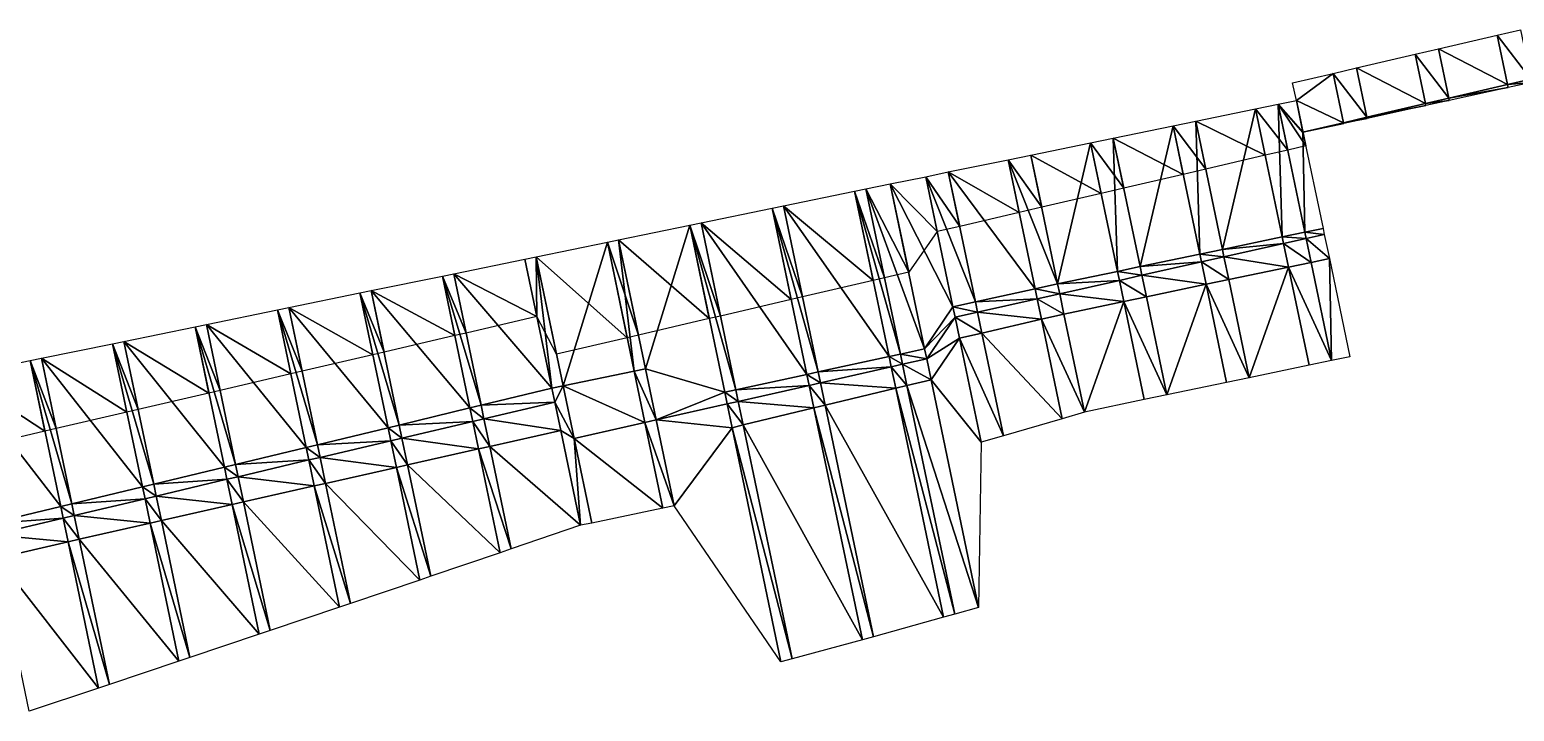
# Model space of a CAD drawing. Header units: metres. Extents: x 1882598 to 1885460, y 3171405 to 3171756.
# Drawn here: x 1883403.52 to 1883421.16, y 3171650.06 to 3171658.16 of the extents above; entities that cross this region are included whole.
import ezdxf

# ---------------------------------------------------------------- set-up
doc = ezdxf.new("R2010")
doc.units = ezdxf.units.M
doc.header["$MEASUREMENT"] = 0
doc.layers.add('Triangles surfaces projet', color=7, linetype='Continuous', true_color=0x848484)

msp = doc.modelspace()

# ---------------------------------------------------------------- linework, layer by layer
at = {"layer": 'Triangles surfaces projet'}
for points in [[(1883420.96, 3171658.097, 150.992), (1883421.083, 3171657.509, 150.968), (1883420.263, 3171657.934, 150.988), (1883420.96, 3171658.097, 150.992)], [(1883421.36, 3171657.574, 150.969), (1883420.96, 3171658.097, 150.992), (1883421.237, 3171658.161, 150.993), (1883421.36, 3171657.574, 150.969)], [(1883421.083, 3171657.509, 150.968), (1883420.96, 3171658.097, 150.992), (1883421.36, 3171657.574, 150.969), (1883421.083, 3171657.509, 150.968)], [(1883420.109, 3171657.282, 150.963), (1883419.289, 3171657.707, 150.983), (1883419.986, 3171657.87, 150.987), (1883420.109, 3171657.282, 150.963)], [(1883420.263, 3171657.934, 150.988), (1883420.386, 3171657.347, 150.964), (1883419.986, 3171657.87, 150.987), (1883420.263, 3171657.934, 150.988)], [(1883420.109, 3171657.282, 150.963), (1883419.986, 3171657.87, 150.987), (1883420.386, 3171657.347, 150.964), (1883420.109, 3171657.282, 150.963)], [(1883421.083, 3171657.509, 150.968), (1883420.386, 3171657.347, 150.964), (1883420.263, 3171657.934, 150.988), (1883421.083, 3171657.509, 150.968)], [(1883419.289, 3171657.707, 150.983), (1883419.411, 3171657.12, 150.959), (1883419.012, 3171657.642, 150.982), (1883419.289, 3171657.707, 150.983)], [(1883420.109, 3171657.282, 150.963), (1883419.411, 3171657.12, 150.959), (1883419.289, 3171657.707, 150.983), (1883420.109, 3171657.282, 150.963)], [(1883418.574, 3171657.32, 150.511), (1883418.53, 3171657.53, 150.98), (1883419.012, 3171657.642, 150.982), (1883418.574, 3171657.32, 150.511)], [(1883419.012, 3171657.642, 150.982), (1883419.134, 3171657.055, 150.958), (1883418.574, 3171657.32, 150.511), (1883419.012, 3171657.642, 150.982)], [(1883419.411, 3171657.12, 150.959), (1883419.134, 3171657.055, 150.958), (1883419.012, 3171657.642, 150.982), (1883419.411, 3171657.12, 150.959)], [(1883421.09, 3171657.473, 150.931), (1883420.386, 3171657.347, 150.964), (1883421.083, 3171657.509, 150.968), (1883421.09, 3171657.473, 150.931)], [(1883421.36, 3171657.574, 150.969), (1883421.368, 3171657.534, 150.928), (1883421.083, 3171657.509, 150.968), (1883421.36, 3171657.574, 150.969)], [(1883421.083, 3171657.509, 150.968), (1883421.368, 3171657.534, 150.928), (1883421.09, 3171657.473, 150.931), (1883421.083, 3171657.509, 150.968)], [(1883420.109, 3171657.282, 150.963), (1883420.386, 3171657.347, 150.964), (1883420.391, 3171657.32, 150.937), (1883420.109, 3171657.282, 150.963)], [(1883420.386, 3171657.347, 150.964), (1883421.09, 3171657.473, 150.931), (1883420.391, 3171657.32, 150.937), (1883420.386, 3171657.347, 150.964)], [(1883417.696, 3171655.549, 150.474), (1883417.378, 3171657.074, 150.506), (1883418.089, 3171657.221, 150.509), (1883417.696, 3171655.549, 150.474)], [(1883418.089, 3171657.221, 150.859), (1883418.204, 3171656.669, 150.847), (1883417.378, 3171657.074, 150.856), (1883418.089, 3171657.221, 150.859)], [(1883418.089, 3171657.221, 150.509), (1883418.407, 3171655.698, 150.477), (1883417.696, 3171655.549, 150.474), (1883418.089, 3171657.221, 150.509)], [(1883418.357, 3171657.276, 150.51), (1883418.407, 3171655.698, 150.477), (1883418.089, 3171657.221, 150.509), (1883418.357, 3171657.276, 150.51)], [(1883418.357, 3171657.276, 150.86), (1883418.471, 3171656.731, 150.848), (1883418.089, 3171657.221, 150.859), (1883418.357, 3171657.276, 150.86)], [(1883418.471, 3171656.731, 150.848), (1883418.204, 3171656.669, 150.847), (1883418.089, 3171657.221, 150.859), (1883418.471, 3171656.731, 150.848)], [(1883418.574, 3171657.32, 150.511), (1883418.653, 3171656.943, 150.956), (1883418.357, 3171657.276, 150.51), (1883418.574, 3171657.32, 150.511)], [(1883418.574, 3171657.32, 150.861), (1883418.686, 3171656.781, 150.849), (1883418.357, 3171657.276, 150.86), (1883418.574, 3171657.32, 150.861)], [(1883418.357, 3171657.276, 150.51), (1883418.653, 3171656.939, 150.952), (1883418.675, 3171655.754, 150.478), (1883418.357, 3171657.276, 150.51)], [(1883418.675, 3171655.754, 150.478), (1883418.407, 3171655.698, 150.477), (1883418.357, 3171657.276, 150.51), (1883418.675, 3171655.754, 150.478)], [(1883418.653, 3171656.943, 150.956), (1883418.653, 3171656.939, 150.952), (1883418.357, 3171657.276, 150.51), (1883418.653, 3171656.943, 150.956)], [(1883418.686, 3171656.781, 150.849), (1883418.471, 3171656.731, 150.848), (1883418.357, 3171657.276, 150.86), (1883418.686, 3171656.781, 150.849)], [(1883419.134, 3171657.055, 150.958), (1883418.653, 3171656.943, 150.956), (1883418.574, 3171657.32, 150.511), (1883419.134, 3171657.055, 150.958)], [(1883418.653, 3171656.943, 150.956), (1883418.574, 3171657.32, 150.511), (1883418.574, 3171657.32, 150.511), (1883418.653, 3171656.943, 150.956)], [(1883420.113, 3171657.259, 150.939), (1883419.411, 3171657.12, 150.959), (1883420.109, 3171657.282, 150.963), (1883420.113, 3171657.259, 150.939)], [(1883419.414, 3171657.106, 150.945), (1883419.411, 3171657.12, 150.959), (1883420.113, 3171657.259, 150.939), (1883419.414, 3171657.106, 150.945)], [(1883420.109, 3171657.282, 150.963), (1883420.391, 3171657.32, 150.937), (1883420.113, 3171657.259, 150.939), (1883420.109, 3171657.282, 150.963)], [(1883416.398, 3171656.873, 150.502), (1883417.11, 3171657.019, 150.505), (1883416.717, 3171655.345, 150.471), (1883416.398, 3171656.873, 150.502)], [(1883417.11, 3171657.019, 150.855), (1883417.23, 3171656.442, 150.843), (1883416.398, 3171656.873, 150.852), (1883417.11, 3171657.019, 150.855)], [(1883416.717, 3171655.345, 150.471), (1883417.11, 3171657.019, 150.505), (1883417.428, 3171655.493, 150.473), (1883416.717, 3171655.345, 150.471)], [(1883417.378, 3171657.074, 150.506), (1883417.428, 3171655.493, 150.473), (1883417.11, 3171657.019, 150.505), (1883417.378, 3171657.074, 150.506)], [(1883417.378, 3171657.074, 150.856), (1883417.497, 3171656.504, 150.844), (1883417.11, 3171657.019, 150.855), (1883417.378, 3171657.074, 150.856)], [(1883417.497, 3171656.504, 150.844), (1883417.23, 3171656.442, 150.843), (1883417.11, 3171657.019, 150.855), (1883417.497, 3171656.504, 150.844)], [(1883417.378, 3171657.074, 150.506), (1883417.696, 3171655.549, 150.474), (1883417.428, 3171655.493, 150.473), (1883417.378, 3171657.074, 150.506)], [(1883418.204, 3171656.669, 150.847), (1883417.497, 3171656.504, 150.844), (1883417.378, 3171657.074, 150.856), (1883418.204, 3171656.669, 150.847)], [(1883419.137, 3171657.045, 150.948), (1883418.653, 3171656.943, 150.956), (1883419.134, 3171657.055, 150.958), (1883419.137, 3171657.045, 150.948)], [(1883418.653, 3171656.943, 150.956), (1883419.137, 3171657.045, 150.948), (1883418.653, 3171656.939, 150.952), (1883418.653, 3171656.943, 150.956)], [(1883419.411, 3171657.12, 150.959), (1883419.414, 3171657.106, 150.945), (1883419.134, 3171657.055, 150.958), (1883419.411, 3171657.12, 150.959)], [(1883419.134, 3171657.055, 150.958), (1883419.414, 3171657.106, 150.945), (1883419.137, 3171657.045, 150.948), (1883419.134, 3171657.055, 150.958)], [(1883415.419, 3171656.671, 150.498), (1883416.13, 3171656.818, 150.501), (1883415.738, 3171655.141, 150.467), (1883415.419, 3171656.671, 150.498)], [(1883416.13, 3171656.818, 150.851), (1883416.256, 3171656.215, 150.838), (1883415.419, 3171656.671, 150.848), (1883416.13, 3171656.818, 150.851)], [(1883415.738, 3171655.141, 150.467), (1883416.13, 3171656.818, 150.501), (1883416.449, 3171655.289, 150.469), (1883415.738, 3171655.141, 150.467)], [(1883416.398, 3171656.873, 150.502), (1883416.449, 3171655.289, 150.469), (1883416.13, 3171656.818, 150.501), (1883416.398, 3171656.873, 150.502)], [(1883416.398, 3171656.873, 150.852), (1883416.523, 3171656.277, 150.84), (1883416.13, 3171656.818, 150.851), (1883416.398, 3171656.873, 150.852)], [(1883416.523, 3171656.277, 150.84), (1883416.256, 3171656.215, 150.838), (1883416.13, 3171656.818, 150.851), (1883416.523, 3171656.277, 150.84)], [(1883416.449, 3171655.289, 150.469), (1883416.398, 3171656.873, 150.502), (1883416.717, 3171655.345, 150.471), (1883416.449, 3171655.289, 150.469)], [(1883417.23, 3171656.442, 150.843), (1883416.523, 3171656.277, 150.84), (1883416.398, 3171656.873, 150.852), (1883417.23, 3171656.442, 150.843)], [(1883418.891, 3171655.799, 151.194), (1883418.675, 3171655.754, 150.478), (1883418.653, 3171656.939, 150.952), (1883418.891, 3171655.799, 151.194)], [(1883415.151, 3171656.616, 150.497), (1883415.419, 3171656.671, 150.498), (1883415.738, 3171655.141, 150.467), (1883415.151, 3171656.616, 150.497)], [(1883415.419, 3171656.671, 150.848), (1883415.549, 3171656.05, 150.835), (1883415.151, 3171656.616, 150.847), (1883415.419, 3171656.671, 150.848)], [(1883416.256, 3171656.215, 150.838), (1883415.549, 3171656.05, 150.835), (1883415.419, 3171656.671, 150.848), (1883416.256, 3171656.215, 150.838)], [(1883414.762, 3171654.925, 150.463), (1883414.171, 3171656.414, 150.493), (1883414.439, 3171656.47, 150.494), (1883414.762, 3171654.925, 150.463)], [(1883414.439, 3171656.47, 150.844), (1883414.574, 3171655.823, 150.831), (1883414.171, 3171656.414, 150.843), (1883414.439, 3171656.47, 150.844)], [(1883415.151, 3171656.616, 150.497), (1883415.471, 3171655.081, 150.466), (1883414.439, 3171656.47, 150.494), (1883415.151, 3171656.616, 150.497)], [(1883415.151, 3171656.616, 150.847), (1883415.282, 3171655.988, 150.834), (1883414.439, 3171656.47, 150.844), (1883415.151, 3171656.616, 150.847)], [(1883414.439, 3171656.47, 150.494), (1883415.471, 3171655.081, 150.466), (1883414.762, 3171654.925, 150.463), (1883414.439, 3171656.47, 150.494)], [(1883415.282, 3171655.988, 150.834), (1883414.574, 3171655.823, 150.831), (1883414.439, 3171656.47, 150.844), (1883415.282, 3171655.988, 150.834)], [(1883415.151, 3171656.616, 150.497), (1883415.738, 3171655.141, 150.467), (1883415.471, 3171655.081, 150.466), (1883415.151, 3171656.616, 150.497)], [(1883415.549, 3171656.05, 150.835), (1883415.282, 3171655.988, 150.834), (1883415.151, 3171656.616, 150.847), (1883415.549, 3171656.05, 150.835)], [(1883413.46, 3171656.268, 150.491), (1883413.749, 3171656.328, 150.492), (1883414.158, 3171654.369, 150.452), (1883413.46, 3171656.268, 150.491)], [(1883413.749, 3171656.328, 150.842), (1883413.968, 3171655.279, 150.82), (1883413.46, 3171656.268, 150.841), (1883413.749, 3171656.328, 150.842)], [(1883413.749, 3171656.328, 150.492), (1883414.171, 3171656.414, 150.493), (1883414.494, 3171654.866, 150.462), (1883413.749, 3171656.328, 150.492)], [(1883414.171, 3171656.414, 150.843), (1883414.308, 3171655.761, 150.83), (1883413.749, 3171656.328, 150.842), (1883414.171, 3171656.414, 150.843)], [(1883414.494, 3171654.866, 150.462), (1883414.158, 3171654.369, 150.452), (1883413.749, 3171656.328, 150.492), (1883414.494, 3171654.866, 150.462)], [(1883414.308, 3171655.761, 150.83), (1883413.968, 3171655.279, 150.82), (1883413.749, 3171656.328, 150.842), (1883414.308, 3171655.761, 150.83)], [(1883414.762, 3171654.925, 150.463), (1883414.494, 3171654.866, 150.462), (1883414.171, 3171656.414, 150.493), (1883414.762, 3171654.925, 150.463)], [(1883414.574, 3171655.823, 150.831), (1883414.308, 3171655.761, 150.83), (1883414.171, 3171656.414, 150.843), (1883414.574, 3171655.823, 150.831)], [(1883413.326, 3171656.241, 150.49), (1883413.736, 3171654.277, 150.45), (1883412.48, 3171656.067, 150.487), (1883413.326, 3171656.241, 150.49)], [(1883413.326, 3171656.241, 150.84), (1883413.547, 3171655.181, 150.819), (1883412.48, 3171656.067, 150.837), (1883413.326, 3171656.241, 150.84)], [(1883413.326, 3171656.241, 150.49), (1883413.46, 3171656.268, 150.491), (1883413.869, 3171654.306, 150.451), (1883413.326, 3171656.241, 150.49)], [(1883413.46, 3171656.268, 150.841), (1883413.68, 3171655.212, 150.819), (1883413.326, 3171656.241, 150.84), (1883413.46, 3171656.268, 150.841)], [(1883413.736, 3171654.277, 150.45), (1883413.326, 3171656.241, 150.49), (1883413.869, 3171654.306, 150.451), (1883413.736, 3171654.277, 150.45)], [(1883413.68, 3171655.212, 150.819), (1883413.547, 3171655.181, 150.819), (1883413.326, 3171656.241, 150.84), (1883413.68, 3171655.212, 150.819)], [(1883414.158, 3171654.369, 150.452), (1883413.869, 3171654.306, 150.451), (1883413.46, 3171656.268, 150.491), (1883414.158, 3171654.369, 150.452)], [(1883413.968, 3171655.279, 150.82), (1883413.68, 3171655.212, 150.819), (1883413.46, 3171656.268, 150.841), (1883413.968, 3171655.279, 150.82)], [(1883412.347, 3171656.039, 150.487), (1883412.759, 3171654.064, 150.447), (1883411.501, 3171655.865, 150.484), (1883412.347, 3171656.039, 150.487)], [(1883412.347, 3171656.039, 150.837), (1883412.573, 3171654.954, 150.815), (1883411.501, 3171655.865, 150.834), (1883412.347, 3171656.039, 150.837)], [(1883412.892, 3171654.093, 150.447), (1883412.347, 3171656.039, 150.487), (1883412.48, 3171656.067, 150.487), (1883412.892, 3171654.093, 150.447)], [(1883412.48, 3171656.067, 150.837), (1883412.706, 3171654.985, 150.815), (1883412.347, 3171656.039, 150.837), (1883412.48, 3171656.067, 150.837)], [(1883412.759, 3171654.064, 150.447), (1883412.347, 3171656.039, 150.487), (1883412.892, 3171654.093, 150.447), (1883412.759, 3171654.064, 150.447)], [(1883412.706, 3171654.985, 150.815), (1883412.573, 3171654.954, 150.815), (1883412.347, 3171656.039, 150.837), (1883412.706, 3171654.985, 150.815)], [(1883412.48, 3171656.067, 150.487), (1883413.736, 3171654.277, 150.45), (1883412.892, 3171654.093, 150.447), (1883412.48, 3171656.067, 150.487)], [(1883413.547, 3171655.181, 150.819), (1883412.706, 3171654.985, 150.815), (1883412.48, 3171656.067, 150.837), (1883413.547, 3171655.181, 150.819)], [(1883411.367, 3171655.838, 150.484), (1883410.841, 3171654.131, 150.45), (1883410.521, 3171655.664, 150.481), (1883411.367, 3171655.838, 150.484)], [(1883411.367, 3171655.838, 150.834), (1883411.599, 3171654.727, 150.811), (1883410.521, 3171655.664, 150.831), (1883411.367, 3171655.838, 150.834)], [(1883411.782, 3171653.852, 150.443), (1883410.841, 3171654.131, 150.45), (1883411.367, 3171655.838, 150.484), (1883411.782, 3171653.852, 150.443)], [(1883411.915, 3171653.881, 150.444), (1883411.367, 3171655.838, 150.484), (1883411.501, 3171655.865, 150.484), (1883411.915, 3171653.881, 150.444)], [(1883411.501, 3171655.865, 150.834), (1883411.732, 3171654.758, 150.811), (1883411.367, 3171655.838, 150.834), (1883411.501, 3171655.865, 150.834)], [(1883411.367, 3171655.838, 150.484), (1883411.915, 3171653.881, 150.444), (1883411.782, 3171653.852, 150.443), (1883411.367, 3171655.838, 150.484)], [(1883411.732, 3171654.758, 150.811), (1883411.599, 3171654.727, 150.811), (1883411.367, 3171655.838, 150.834), (1883411.732, 3171654.758, 150.811)], [(1883411.915, 3171653.881, 150.444), (1883411.501, 3171655.865, 150.484), (1883412.759, 3171654.064, 150.447), (1883411.915, 3171653.881, 150.444)], [(1883412.573, 3171654.954, 150.815), (1883411.732, 3171654.758, 150.811), (1883411.501, 3171655.865, 150.834), (1883412.573, 3171654.954, 150.815)], [(1883418.407, 3171655.698, 150.477), (1883418.675, 3171655.754, 150.478), (1883418.69, 3171655.68, 150.477), (1883418.407, 3171655.698, 150.477)], [(1883418.675, 3171655.754, 150.478), (1883418.891, 3171655.799, 151.194), (1883418.906, 3171655.728, 151.209), (1883418.675, 3171655.754, 150.478)], [(1883418.906, 3171655.728, 151.209), (1883418.69, 3171655.68, 150.477), (1883418.675, 3171655.754, 150.478), (1883418.906, 3171655.728, 151.209)], [(1883410.388, 3171655.636, 150.481), (1883409.862, 3171653.927, 150.447), (1883409.542, 3171655.462, 150.478), (1883410.388, 3171655.636, 150.481)], [(1883410.625, 3171654.5, 150.807), (1883409.542, 3171655.462, 150.828), (1883410.388, 3171655.636, 150.831), (1883410.625, 3171654.5, 150.807)], [(1883410.388, 3171655.636, 150.481), (1883410.708, 3171654.104, 150.449), (1883409.862, 3171653.927, 150.447), (1883410.388, 3171655.636, 150.481)], [(1883410.708, 3171654.104, 150.449), (1883410.388, 3171655.636, 150.481), (1883410.521, 3171655.664, 150.481), (1883410.708, 3171654.104, 150.449)], [(1883410.521, 3171655.664, 150.831), (1883410.758, 3171654.531, 150.808), (1883410.388, 3171655.636, 150.831), (1883410.521, 3171655.664, 150.831)], [(1883410.758, 3171654.531, 150.808), (1883410.625, 3171654.5, 150.807), (1883410.388, 3171655.636, 150.831), (1883410.758, 3171654.531, 150.808)], [(1883410.841, 3171654.131, 150.45), (1883410.708, 3171654.104, 150.449), (1883410.521, 3171655.664, 150.481), (1883410.841, 3171654.131, 150.45)], [(1883411.599, 3171654.727, 150.811), (1883410.758, 3171654.531, 150.808), (1883410.521, 3171655.664, 150.831), (1883411.599, 3171654.727, 150.811)], [(1883417.696, 3171655.549, 150.474), (1883418.407, 3171655.698, 150.477), (1883418.423, 3171655.62, 150.476), (1883417.696, 3171655.549, 150.474)], [(1883417.696, 3171655.549, 150.474), (1883418.423, 3171655.62, 150.476), (1883417.714, 3171655.461, 150.473), (1883417.696, 3171655.549, 150.474)], [(1883418.423, 3171655.62, 150.476), (1883418.482, 3171655.339, 150.722), (1883417.714, 3171655.461, 150.473), (1883418.423, 3171655.62, 150.476)], [(1883418.423, 3171655.62, 150.476), (1883418.407, 3171655.698, 150.477), (1883418.69, 3171655.68, 150.477), (1883418.423, 3171655.62, 150.476)], [(1883418.75, 3171655.395, 150.723), (1883418.423, 3171655.62, 150.476), (1883418.69, 3171655.68, 150.477), (1883418.75, 3171655.395, 150.723)], [(1883418.482, 3171655.339, 150.722), (1883418.423, 3171655.62, 150.476), (1883418.75, 3171655.395, 150.723), (1883418.482, 3171655.339, 150.722)], [(1883418.906, 3171655.728, 151.209), (1883418.966, 3171655.44, 150.724), (1883418.69, 3171655.68, 150.477), (1883418.906, 3171655.728, 151.209)], [(1883418.69, 3171655.68, 150.477), (1883418.966, 3171655.44, 150.724), (1883418.75, 3171655.395, 150.723), (1883418.69, 3171655.68, 150.477)], [(1883408.562, 3171655.261, 150.475), (1883409.408, 3171655.434, 150.477), (1883409.729, 3171653.899, 150.446), (1883408.562, 3171655.261, 150.475)], [(1883409.408, 3171655.434, 150.827), (1883409.551, 3171654.752, 150.814), (1883408.562, 3171655.261, 150.825), (1883409.408, 3171655.434, 150.827)], [(1883409.408, 3171655.434, 150.477), (1883409.542, 3171655.462, 150.478), (1883409.729, 3171653.899, 150.446), (1883409.408, 3171655.434, 150.477)], [(1883409.542, 3171655.462, 150.828), (1883409.551, 3171654.752, 150.814), (1883409.408, 3171655.434, 150.827), (1883409.542, 3171655.462, 150.828)], [(1883409.729, 3171653.899, 150.446), (1883409.542, 3171655.462, 150.478), (1883409.862, 3171653.927, 150.447), (1883409.729, 3171653.899, 150.446)], [(1883409.542, 3171655.462, 150.828), (1883409.784, 3171654.304, 150.804), (1883409.551, 3171654.752, 150.814), (1883409.542, 3171655.462, 150.828)], [(1883409.784, 3171654.304, 150.804), (1883409.542, 3171655.462, 150.828), (1883410.625, 3171654.5, 150.807), (1883409.784, 3171654.304, 150.804)], [(1883417.428, 3171655.493, 150.473), (1883417.447, 3171655.401, 150.471), (1883416.717, 3171655.345, 150.471), (1883417.428, 3171655.493, 150.473)], [(1883416.739, 3171655.242, 150.468), (1883416.717, 3171655.345, 150.471), (1883417.447, 3171655.401, 150.471), (1883416.739, 3171655.242, 150.468)], [(1883416.739, 3171655.242, 150.468), (1883417.447, 3171655.401, 150.471), (1883417.503, 3171655.135, 150.718), (1883416.739, 3171655.242, 150.468)], [(1883417.714, 3171655.461, 150.473), (1883417.428, 3171655.493, 150.473), (1883417.696, 3171655.549, 150.474), (1883417.714, 3171655.461, 150.473)], [(1883417.447, 3171655.401, 150.471), (1883417.428, 3171655.493, 150.473), (1883417.714, 3171655.461, 150.473), (1883417.447, 3171655.401, 150.471)], [(1883417.714, 3171655.461, 150.473), (1883417.771, 3171655.191, 150.719), (1883417.447, 3171655.401, 150.471), (1883417.714, 3171655.461, 150.473)], [(1883417.447, 3171655.401, 150.471), (1883417.771, 3171655.191, 150.719), (1883417.503, 3171655.135, 150.718), (1883417.447, 3171655.401, 150.471)], [(1883417.714, 3171655.461, 150.473), (1883418.482, 3171655.339, 150.722), (1883417.771, 3171655.191, 150.719), (1883417.714, 3171655.461, 150.473)], [(1883418.993, 3171654.229, 151.517), (1883418.482, 3171655.339, 150.722), (1883418.75, 3171655.395, 150.723), (1883418.993, 3171654.229, 151.517)], [(1883418.993, 3171654.229, 151.517), (1883418.75, 3171655.395, 150.723), (1883418.966, 3171655.44, 150.724), (1883418.993, 3171654.229, 151.517)], [(1883418.993, 3171654.229, 151.517), (1883418.966, 3171655.44, 150.724), (1883419.21, 3171654.274, 151.518), (1883418.993, 3171654.229, 151.517)], [(1883408.756, 3171653.665, 150.443), (1883407.583, 3171655.06, 150.472), (1883408.429, 3171655.233, 150.475), (1883408.756, 3171653.665, 150.443)], [(1883408.429, 3171655.233, 150.825), (1883408.577, 3171654.525, 150.81), (1883407.583, 3171655.06, 150.822), (1883408.429, 3171655.233, 150.825)], [(1883408.889, 3171653.697, 150.443), (1883408.429, 3171655.233, 150.475), (1883408.562, 3171655.261, 150.475), (1883408.889, 3171653.697, 150.443)], [(1883408.562, 3171655.261, 150.825), (1883408.71, 3171654.556, 150.811), (1883408.429, 3171655.233, 150.825), (1883408.562, 3171655.261, 150.825)], [(1883408.889, 3171653.697, 150.443), (1883408.756, 3171653.665, 150.443), (1883408.429, 3171655.233, 150.475), (1883408.889, 3171653.697, 150.443)], [(1883408.71, 3171654.556, 150.811), (1883408.577, 3171654.525, 150.81), (1883408.429, 3171655.233, 150.825), (1883408.71, 3171654.556, 150.811)], [(1883408.889, 3171653.697, 150.443), (1883408.562, 3171655.261, 150.475), (1883409.729, 3171653.899, 150.446), (1883408.889, 3171653.697, 150.443)], [(1883409.551, 3171654.752, 150.814), (1883408.71, 3171654.556, 150.811), (1883408.562, 3171655.261, 150.825), (1883409.551, 3171654.752, 150.814)], [(1883415.738, 3171655.141, 150.467), (1883416.449, 3171655.289, 150.469), (1883416.472, 3171655.182, 150.467), (1883415.738, 3171655.141, 150.467)], [(1883416.717, 3171655.345, 150.471), (1883416.739, 3171655.242, 150.468), (1883416.449, 3171655.289, 150.469), (1883416.717, 3171655.345, 150.471)], [(1883416.449, 3171655.289, 150.469), (1883416.739, 3171655.242, 150.468), (1883416.472, 3171655.182, 150.467), (1883416.449, 3171655.289, 150.469)], [(1883416.792, 3171654.986, 150.715), (1883416.472, 3171655.182, 150.467), (1883416.739, 3171655.242, 150.468), (1883416.792, 3171654.986, 150.715)], [(1883416.739, 3171655.242, 150.468), (1883417.503, 3171655.135, 150.718), (1883416.792, 3171654.986, 150.715), (1883416.739, 3171655.242, 150.468)], [(1883418.014, 3171654.025, 151.513), (1883417.771, 3171655.191, 150.719), (1883418.482, 3171655.339, 150.722), (1883418.014, 3171654.025, 151.513)], [(1883418.014, 3171654.025, 151.513), (1883418.482, 3171655.339, 150.722), (1883418.725, 3171654.173, 151.516), (1883418.014, 3171654.025, 151.513)], [(1883418.482, 3171655.339, 150.722), (1883418.993, 3171654.229, 151.517), (1883418.725, 3171654.173, 151.516), (1883418.482, 3171655.339, 150.722)], [(1883407.583, 3171655.06, 150.472), (1883407.916, 3171653.462, 150.439), (1883407.449, 3171655.032, 150.472), (1883407.583, 3171655.06, 150.472)], [(1883407.583, 3171655.06, 150.822), (1883407.735, 3171654.329, 150.807), (1883407.449, 3171655.032, 150.822), (1883407.583, 3171655.06, 150.822)], [(1883408.756, 3171653.665, 150.443), (1883407.916, 3171653.462, 150.439), (1883407.583, 3171655.06, 150.472), (1883408.756, 3171653.665, 150.443)], [(1883408.577, 3171654.525, 150.81), (1883407.735, 3171654.329, 150.807), (1883407.583, 3171655.06, 150.822), (1883408.577, 3171654.525, 150.81)], [(1883415.496, 3171654.964, 150.463), (1883414.762, 3171654.925, 150.463), (1883415.471, 3171655.081, 150.466), (1883415.496, 3171654.964, 150.463)], [(1883415.763, 3171655.023, 150.464), (1883415.471, 3171655.081, 150.466), (1883415.738, 3171655.141, 150.467), (1883415.763, 3171655.023, 150.464)], [(1883415.496, 3171654.964, 150.463), (1883415.471, 3171655.081, 150.466), (1883415.763, 3171655.023, 150.464), (1883415.496, 3171654.964, 150.463)], [(1883416.472, 3171655.182, 150.467), (1883415.763, 3171655.023, 150.464), (1883415.738, 3171655.141, 150.467), (1883416.472, 3171655.182, 150.467)], [(1883416.524, 3171654.931, 150.714), (1883415.763, 3171655.023, 150.464), (1883416.472, 3171655.182, 150.467), (1883416.524, 3171654.931, 150.714)], [(1883416.472, 3171655.182, 150.467), (1883416.792, 3171654.986, 150.715), (1883416.524, 3171654.931, 150.714), (1883416.472, 3171655.182, 150.467)], [(1883417.035, 3171653.821, 151.509), (1883416.792, 3171654.986, 150.715), (1883417.503, 3171655.135, 150.718), (1883417.035, 3171653.821, 151.509)], [(1883417.746, 3171653.969, 151.512), (1883417.035, 3171653.821, 151.509), (1883417.503, 3171655.135, 150.718), (1883417.746, 3171653.969, 151.512)], [(1883417.503, 3171655.135, 150.718), (1883417.771, 3171655.191, 150.719), (1883418.014, 3171654.025, 151.513), (1883417.503, 3171655.135, 150.718)], [(1883417.746, 3171653.969, 151.512), (1883417.503, 3171655.135, 150.718), (1883418.014, 3171654.025, 151.513), (1883417.746, 3171653.969, 151.512)], [(1883406.603, 3171654.859, 150.469), (1883407.449, 3171655.032, 150.472), (1883407.783, 3171653.43, 150.439), (1883406.603, 3171654.859, 150.469)], [(1883407.449, 3171655.032, 150.822), (1883407.602, 3171654.298, 150.807), (1883406.603, 3171654.859, 150.819), (1883407.449, 3171655.032, 150.822)], [(1883407.449, 3171655.032, 150.472), (1883407.916, 3171653.462, 150.439), (1883407.783, 3171653.43, 150.439), (1883407.449, 3171655.032, 150.472)], [(1883407.735, 3171654.329, 150.807), (1883407.602, 3171654.298, 150.807), (1883407.449, 3171655.032, 150.822), (1883407.735, 3171654.329, 150.807)], [(1883414.52, 3171654.744, 150.459), (1883414.158, 3171654.369, 150.452), (1883414.494, 3171654.866, 150.462), (1883414.52, 3171654.744, 150.459)], [(1883414.494, 3171654.866, 150.462), (1883414.762, 3171654.925, 150.463), (1883414.787, 3171654.804, 150.46), (1883414.494, 3171654.866, 150.462)], [(1883414.494, 3171654.866, 150.462), (1883414.787, 3171654.804, 150.46), (1883414.52, 3171654.744, 150.459), (1883414.494, 3171654.866, 150.462)], [(1883414.787, 3171654.804, 150.46), (1883414.762, 3171654.925, 150.463), (1883415.496, 3171654.964, 150.463), (1883414.787, 3171654.804, 150.46)], [(1883414.787, 3171654.804, 150.46), (1883415.496, 3171654.964, 150.463), (1883415.546, 3171654.72, 150.711), (1883414.787, 3171654.804, 150.46)], [(1883415.496, 3171654.964, 150.463), (1883415.763, 3171655.023, 150.464), (1883415.813, 3171654.782, 150.711), (1883415.496, 3171654.964, 150.463)], [(1883415.546, 3171654.72, 150.711), (1883415.496, 3171654.964, 150.463), (1883415.813, 3171654.782, 150.711), (1883415.546, 3171654.72, 150.711)], [(1883415.813, 3171654.782, 150.711), (1883415.763, 3171655.023, 150.464), (1883416.524, 3171654.931, 150.714), (1883415.813, 3171654.782, 150.711)], [(1883415.813, 3171654.782, 150.711), (1883416.524, 3171654.931, 150.714), (1883416.056, 3171653.616, 151.505), (1883415.813, 3171654.782, 150.711)], [(1883416.767, 3171653.765, 151.508), (1883416.056, 3171653.616, 151.505), (1883416.524, 3171654.931, 150.714), (1883416.767, 3171653.765, 151.508)], [(1883416.792, 3171654.986, 150.715), (1883417.035, 3171653.821, 151.509), (1883416.524, 3171654.931, 150.714), (1883416.792, 3171654.986, 150.715)], [(1883416.767, 3171653.765, 151.508), (1883416.524, 3171654.931, 150.714), (1883417.035, 3171653.821, 151.509), (1883416.767, 3171653.765, 151.508)], [(1883406.811, 3171653.196, 150.436), (1883405.624, 3171654.658, 150.467), (1883406.469, 3171654.831, 150.469), (1883406.811, 3171653.196, 150.436)], [(1883406.469, 3171654.831, 150.819), (1883406.628, 3171654.07, 150.804), (1883405.624, 3171654.658, 150.817), (1883406.469, 3171654.831, 150.819)], [(1883406.603, 3171654.859, 150.469), (1883406.944, 3171653.228, 150.436), (1883406.469, 3171654.831, 150.469), (1883406.603, 3171654.859, 150.469)], [(1883406.603, 3171654.859, 150.819), (1883406.761, 3171654.101, 150.804), (1883406.469, 3171654.831, 150.819), (1883406.603, 3171654.859, 150.819)], [(1883406.811, 3171653.196, 150.436), (1883406.469, 3171654.831, 150.469), (1883406.944, 3171653.228, 150.436), (1883406.811, 3171653.196, 150.436)], [(1883406.761, 3171654.101, 150.804), (1883406.628, 3171654.07, 150.804), (1883406.469, 3171654.831, 150.819), (1883406.761, 3171654.101, 150.804)], [(1883406.944, 3171653.228, 150.436), (1883406.603, 3171654.859, 150.469), (1883407.783, 3171653.43, 150.439), (1883406.944, 3171653.228, 150.436)], [(1883407.602, 3171654.298, 150.807), (1883406.761, 3171654.101, 150.804), (1883406.603, 3171654.859, 150.819), (1883407.602, 3171654.298, 150.807)], [(1883414.183, 3171654.249, 150.449), (1883414.158, 3171654.369, 150.452), (1883414.52, 3171654.744, 150.459), (1883414.183, 3171654.249, 150.449)], [(1883414.183, 3171654.249, 150.449), (1883414.52, 3171654.744, 150.459), (1883414.572, 3171654.493, 150.716), (1883414.183, 3171654.249, 150.449)], [(1883414.787, 3171654.804, 150.46), (1883414.839, 3171654.556, 150.714), (1883414.52, 3171654.744, 150.459), (1883414.787, 3171654.804, 150.46)], [(1883414.839, 3171654.556, 150.714), (1883414.572, 3171654.493, 150.716), (1883414.52, 3171654.744, 150.459), (1883414.839, 3171654.556, 150.714)], [(1883414.839, 3171654.556, 150.714), (1883414.787, 3171654.804, 150.46), (1883415.546, 3171654.72, 150.711), (1883414.839, 3171654.556, 150.714)], [(1883414.839, 3171654.556, 150.714), (1883415.546, 3171654.72, 150.711), (1883415.793, 3171653.538, 151.517), (1883414.839, 3171654.556, 150.714)], [(1883415.813, 3171654.782, 150.711), (1883416.056, 3171653.616, 151.505), (1883415.546, 3171654.72, 150.711), (1883415.813, 3171654.782, 150.711)], [(1883415.793, 3171653.538, 151.517), (1883415.546, 3171654.72, 150.711), (1883416.056, 3171653.616, 151.505), (1883415.793, 3171653.538, 151.517)], [(1883405.838, 3171652.962, 150.432), (1883404.644, 3171654.457, 150.464), (1883405.49, 3171654.63, 150.467), (1883405.838, 3171652.962, 150.432)], [(1883405.49, 3171654.63, 150.817), (1883405.654, 3171653.843, 150.8), (1883404.644, 3171654.457, 150.814), (1883405.49, 3171654.63, 150.817)], [(1883405.971, 3171652.994, 150.433), (1883405.49, 3171654.63, 150.467), (1883405.624, 3171654.658, 150.467), (1883405.971, 3171652.994, 150.433)], [(1883405.624, 3171654.658, 150.817), (1883405.787, 3171653.874, 150.801), (1883405.49, 3171654.63, 150.817), (1883405.624, 3171654.658, 150.817)], [(1883405.971, 3171652.994, 150.433), (1883405.838, 3171652.962, 150.432), (1883405.49, 3171654.63, 150.467), (1883405.971, 3171652.994, 150.433)], [(1883405.787, 3171653.874, 150.801), (1883405.654, 3171653.843, 150.8), (1883405.49, 3171654.63, 150.817), (1883405.787, 3171653.874, 150.801)], [(1883406.811, 3171653.196, 150.436), (1883405.971, 3171652.994, 150.433), (1883405.624, 3171654.658, 150.467), (1883406.811, 3171653.196, 150.436)], [(1883406.628, 3171654.07, 150.804), (1883405.787, 3171653.874, 150.801), (1883405.624, 3171654.658, 150.817), (1883406.628, 3171654.07, 150.804)], [(1883414.572, 3171654.493, 150.716), (1883414.839, 3171654.556, 150.714), (1883415.094, 3171653.333, 151.547), (1883414.572, 3171654.493, 150.716)], [(1883415.094, 3171653.333, 151.547), (1883414.839, 3171654.556, 150.714), (1883415.793, 3171653.538, 151.517), (1883415.094, 3171653.333, 151.547)], [(1883403.664, 3171654.256, 150.462), (1883404.51, 3171654.429, 150.464), (1883404.865, 3171652.727, 150.429), (1883403.664, 3171654.256, 150.462)], [(1883404.51, 3171654.429, 150.814), (1883404.68, 3171653.616, 150.797), (1883403.664, 3171654.256, 150.812), (1883404.51, 3171654.429, 150.814)], [(1883404.998, 3171652.759, 150.43), (1883404.51, 3171654.429, 150.464), (1883404.644, 3171654.457, 150.464), (1883404.998, 3171652.759, 150.43)], [(1883404.644, 3171654.457, 150.814), (1883404.813, 3171653.647, 150.798), (1883404.51, 3171654.429, 150.814), (1883404.644, 3171654.457, 150.814)], [(1883404.51, 3171654.429, 150.464), (1883404.998, 3171652.759, 150.43), (1883404.865, 3171652.727, 150.429), (1883404.51, 3171654.429, 150.464)], [(1883404.813, 3171653.647, 150.798), (1883404.68, 3171653.616, 150.797), (1883404.51, 3171654.429, 150.814), (1883404.813, 3171653.647, 150.798)], [(1883404.998, 3171652.759, 150.43), (1883404.644, 3171654.457, 150.464), (1883405.838, 3171652.962, 150.432), (1883404.998, 3171652.759, 150.43)], [(1883405.654, 3171653.843, 150.8), (1883404.813, 3171653.647, 150.798), (1883404.644, 3171654.457, 150.814), (1883405.654, 3171653.843, 150.8)], [(1883414.158, 3171654.369, 150.452), (1883414.183, 3171654.249, 150.449), (1883413.869, 3171654.306, 150.451), (1883414.158, 3171654.369, 150.452)], [(1883414.234, 3171654.001, 150.702), (1883414.183, 3171654.249, 150.449), (1883414.572, 3171654.493, 150.716), (1883414.234, 3171654.001, 150.702)], [(1883414.83, 3171653.257, 151.558), (1883414.234, 3171654.001, 150.702), (1883414.572, 3171654.493, 150.716), (1883414.83, 3171653.257, 151.558)], [(1883414.83, 3171653.257, 151.558), (1883414.572, 3171654.493, 150.716), (1883415.094, 3171653.333, 151.547), (1883414.83, 3171653.257, 151.558)], [(1883403.893, 3171652.493, 150.426), (1883402.685, 3171654.055, 150.46), (1883403.531, 3171654.228, 150.462), (1883403.893, 3171652.493, 150.426)], [(1883403.531, 3171654.228, 150.812), (1883403.706, 3171653.389, 150.795), (1883402.685, 3171654.055, 150.81), (1883403.531, 3171654.228, 150.812)], [(1883403.531, 3171654.228, 150.462), (1883403.664, 3171654.256, 150.462), (1883404.026, 3171652.525, 150.427), (1883403.531, 3171654.228, 150.462)], [(1883403.664, 3171654.256, 150.812), (1883403.839, 3171653.42, 150.795), (1883403.531, 3171654.228, 150.812), (1883403.664, 3171654.256, 150.812)], [(1883404.026, 3171652.525, 150.427), (1883403.893, 3171652.493, 150.426), (1883403.531, 3171654.228, 150.462), (1883404.026, 3171652.525, 150.427)], [(1883403.839, 3171653.42, 150.795), (1883403.706, 3171653.389, 150.795), (1883403.531, 3171654.228, 150.812), (1883403.839, 3171653.42, 150.795)], [(1883404.026, 3171652.525, 150.427), (1883403.664, 3171654.256, 150.462), (1883404.865, 3171652.727, 150.429), (1883404.026, 3171652.525, 150.427)], [(1883404.68, 3171653.616, 150.797), (1883403.839, 3171653.42, 150.795), (1883403.664, 3171654.256, 150.812), (1883404.68, 3171653.616, 150.797)], [(1883413.762, 3171654.154, 150.448), (1883412.892, 3171654.093, 150.447), (1883413.736, 3171654.277, 150.45), (1883413.762, 3171654.154, 150.448)], [(1883413.895, 3171654.184, 150.448), (1883413.736, 3171654.277, 150.45), (1883413.869, 3171654.306, 150.451), (1883413.895, 3171654.184, 150.448)], [(1883413.762, 3171654.154, 150.448), (1883413.736, 3171654.277, 150.45), (1883413.895, 3171654.184, 150.448), (1883413.762, 3171654.154, 150.448)], [(1883413.762, 3171654.154, 150.448), (1883413.895, 3171654.184, 150.448), (1883413.947, 3171653.933, 150.705), (1883413.762, 3171654.154, 150.448)], [(1883413.869, 3171654.306, 150.451), (1883414.183, 3171654.249, 150.449), (1883413.895, 3171654.184, 150.448), (1883413.869, 3171654.306, 150.451)], [(1883414.183, 3171654.249, 150.449), (1883414.234, 3171654.001, 150.702), (1883413.895, 3171654.184, 150.448), (1883414.183, 3171654.249, 150.449)], [(1883413.947, 3171653.933, 150.705), (1883413.895, 3171654.184, 150.448), (1883414.234, 3171654.001, 150.702), (1883413.947, 3171653.933, 150.705)], [(1883403.053, 3171652.291, 150.424), (1883402.685, 3171654.055, 150.46), (1883403.893, 3171652.493, 150.426), (1883403.053, 3171652.291, 150.424)], [(1883403.706, 3171653.389, 150.795), (1883402.865, 3171653.193, 150.792), (1883402.685, 3171654.055, 150.81), (1883403.706, 3171653.389, 150.795)], [(1883410.835, 3171653.494, 150.437), (1883409.862, 3171653.927, 150.447), (1883410.708, 3171654.104, 150.449), (1883410.835, 3171653.494, 150.437)], [(1883410.708, 3171654.104, 150.449), (1883410.841, 3171654.131, 150.45), (1883410.968, 3171653.524, 150.437), (1883410.708, 3171654.104, 150.449)], [(1883410.835, 3171653.494, 150.437), (1883410.708, 3171654.104, 150.449), (1883410.968, 3171653.524, 150.437), (1883410.835, 3171653.494, 150.437)], [(1883410.841, 3171654.131, 150.45), (1883411.782, 3171653.852, 150.443), (1883410.968, 3171653.524, 150.437), (1883410.841, 3171654.131, 150.45)], [(1883411.915, 3171653.881, 150.444), (1883412.759, 3171654.064, 150.447), (1883412.786, 3171653.934, 150.444), (1883411.915, 3171653.881, 150.444)], [(1883412.892, 3171654.093, 150.447), (1883412.919, 3171653.964, 150.444), (1883412.759, 3171654.064, 150.447), (1883412.892, 3171654.093, 150.447)], [(1883412.786, 3171653.934, 150.444), (1883412.759, 3171654.064, 150.447), (1883412.919, 3171653.964, 150.444), (1883412.786, 3171653.934, 150.444)], [(1883412.919, 3171653.964, 150.444), (1883412.892, 3171654.093, 150.447), (1883413.762, 3171654.154, 150.448), (1883412.919, 3171653.964, 150.444)], [(1883412.919, 3171653.964, 150.444), (1883413.762, 3171654.154, 150.448), (1883413.814, 3171653.901, 150.706), (1883412.919, 3171653.964, 150.444)], [(1883413.947, 3171653.933, 150.705), (1883413.814, 3171653.901, 150.706), (1883413.762, 3171654.154, 150.448), (1883413.947, 3171653.933, 150.705)], [(1883414.234, 3171654.001, 150.702), (1883414.799, 3171651.295, 152.545), (1883413.947, 3171653.933, 150.705), (1883414.234, 3171654.001, 150.702)], [(1883414.83, 3171653.257, 151.558), (1883414.799, 3171651.295, 152.545), (1883414.234, 3171654.001, 150.702), (1883414.83, 3171653.257, 151.558)], [(1883409.729, 3171653.899, 150.446), (1883409.763, 3171653.735, 150.443), (1883408.889, 3171653.697, 150.443), (1883409.729, 3171653.899, 150.446)], [(1883409.763, 3171653.735, 150.443), (1883409.729, 3171653.899, 150.446), (1883409.862, 3171653.927, 150.447), (1883409.763, 3171653.735, 150.443)], [(1883409.862, 3171653.927, 150.447), (1883409.992, 3171653.304, 150.434), (1883409.763, 3171653.735, 150.443), (1883409.862, 3171653.927, 150.447)], [(1883409.992, 3171653.304, 150.434), (1883409.862, 3171653.927, 150.447), (1883410.835, 3171653.494, 150.437), (1883409.992, 3171653.304, 150.434)], [(1883411.81, 3171653.714, 150.44), (1883410.968, 3171653.524, 150.437), (1883411.782, 3171653.852, 150.443), (1883411.81, 3171653.714, 150.44)], [(1883411.915, 3171653.881, 150.444), (1883411.943, 3171653.744, 150.441), (1883411.782, 3171653.852, 150.443), (1883411.915, 3171653.881, 150.444)], [(1883411.782, 3171653.852, 150.443), (1883411.943, 3171653.744, 150.441), (1883411.81, 3171653.714, 150.44), (1883411.782, 3171653.852, 150.443)], [(1883411.943, 3171653.744, 150.441), (1883411.915, 3171653.881, 150.444), (1883412.786, 3171653.934, 150.444), (1883411.943, 3171653.744, 150.441)], [(1883412.786, 3171653.934, 150.444), (1883412.842, 3171653.668, 150.716), (1883411.943, 3171653.744, 150.441), (1883412.786, 3171653.934, 150.444)], [(1883412.786, 3171653.934, 150.444), (1883412.919, 3171653.964, 150.444), (1883412.974, 3171653.7, 150.715), (1883412.786, 3171653.934, 150.444)], [(1883412.974, 3171653.7, 150.715), (1883412.842, 3171653.668, 150.716), (1883412.786, 3171653.934, 150.444), (1883412.974, 3171653.7, 150.715)], [(1883413.814, 3171653.901, 150.706), (1883412.974, 3171653.7, 150.715), (1883412.919, 3171653.964, 150.444), (1883413.814, 3171653.901, 150.706)], [(1883414.383, 3171651.177, 152.561), (1883412.974, 3171653.7, 150.715), (1883413.814, 3171653.901, 150.706), (1883414.383, 3171651.177, 152.561)], [(1883414.515, 3171651.215, 152.556), (1883413.814, 3171653.901, 150.706), (1883413.947, 3171653.933, 150.705), (1883414.515, 3171651.215, 152.556)], [(1883414.515, 3171651.215, 152.556), (1883414.383, 3171651.177, 152.561), (1883413.814, 3171653.901, 150.706), (1883414.515, 3171651.215, 152.556)], [(1883414.515, 3171651.215, 152.556), (1883413.947, 3171653.933, 150.705), (1883414.799, 3171651.295, 152.545), (1883414.515, 3171651.215, 152.556)], [(1883408.789, 3171653.506, 150.439), (1883407.916, 3171653.462, 150.439), (1883408.756, 3171653.665, 150.443), (1883408.789, 3171653.506, 150.439)], [(1883408.922, 3171653.537, 150.44), (1883408.756, 3171653.665, 150.443), (1883408.889, 3171653.697, 150.443), (1883408.922, 3171653.537, 150.44)], [(1883408.789, 3171653.506, 150.439), (1883408.756, 3171653.665, 150.443), (1883408.922, 3171653.537, 150.44), (1883408.789, 3171653.506, 150.439)], [(1883409.763, 3171653.735, 150.443), (1883408.922, 3171653.537, 150.44), (1883408.889, 3171653.697, 150.443), (1883409.763, 3171653.735, 150.443)], [(1883409.834, 3171653.396, 150.789), (1883408.922, 3171653.537, 150.44), (1883409.763, 3171653.735, 150.443), (1883409.834, 3171653.396, 150.789)], [(1883409.834, 3171653.396, 150.789), (1883409.763, 3171653.735, 150.443), (1883409.992, 3171653.304, 150.434), (1883409.834, 3171653.396, 150.789)], [(1883411.87, 3171653.431, 150.73), (1883410.968, 3171653.524, 150.437), (1883411.81, 3171653.714, 150.44), (1883411.87, 3171653.431, 150.73)], [(1883411.943, 3171653.744, 150.441), (1883412.002, 3171653.463, 150.728), (1883411.81, 3171653.714, 150.44), (1883411.943, 3171653.744, 150.441)], [(1883411.87, 3171653.431, 150.73), (1883411.81, 3171653.714, 150.44), (1883412.002, 3171653.463, 150.728), (1883411.87, 3171653.431, 150.73)], [(1883412.002, 3171653.463, 150.728), (1883411.943, 3171653.744, 150.441), (1883412.842, 3171653.668, 150.716), (1883412.002, 3171653.463, 150.728)], [(1883412.842, 3171653.668, 150.716), (1883413.418, 3171650.909, 152.595), (1883412.002, 3171653.463, 150.728), (1883412.842, 3171653.668, 150.716)], [(1883412.974, 3171653.7, 150.715), (1883413.549, 3171650.945, 152.591), (1883412.842, 3171653.668, 150.716), (1883412.974, 3171653.7, 150.715)], [(1883412.842, 3171653.668, 150.716), (1883413.549, 3171650.945, 152.591), (1883413.418, 3171650.909, 152.595), (1883412.842, 3171653.668, 150.716)], [(1883412.974, 3171653.7, 150.715), (1883414.383, 3171651.177, 152.561), (1883413.549, 3171650.945, 152.591), (1883412.974, 3171653.7, 150.715)], [(1883407.916, 3171653.462, 150.439), (1883407.948, 3171653.307, 150.436), (1883407.783, 3171653.43, 150.439), (1883407.916, 3171653.462, 150.439)], [(1883407.948, 3171653.307, 150.436), (1883407.916, 3171653.462, 150.439), (1883408.789, 3171653.506, 150.439), (1883407.948, 3171653.307, 150.436)], [(1883407.948, 3171653.307, 150.436), (1883408.789, 3171653.506, 150.439), (1883408.858, 3171653.178, 150.774), (1883407.948, 3171653.307, 150.436)], [(1883408.922, 3171653.537, 150.44), (1883408.991, 3171653.207, 150.776), (1883408.789, 3171653.506, 150.439), (1883408.922, 3171653.537, 150.44)], [(1883408.858, 3171653.178, 150.774), (1883408.789, 3171653.506, 150.439), (1883408.991, 3171653.207, 150.776), (1883408.858, 3171653.178, 150.774)], [(1883408.991, 3171653.207, 150.776), (1883408.922, 3171653.537, 150.44), (1883409.834, 3171653.396, 150.789), (1883408.991, 3171653.207, 150.776)], [(1883411.048, 3171652.475, 151.558), (1883409.992, 3171653.304, 150.434), (1883410.835, 3171653.494, 150.437), (1883411.048, 3171652.475, 151.558)], [(1883410.835, 3171653.494, 150.437), (1883410.968, 3171653.524, 150.437), (1883411.181, 3171652.503, 151.559), (1883410.835, 3171653.494, 150.437)], [(1883411.181, 3171652.503, 151.559), (1883411.048, 3171652.475, 151.558), (1883410.835, 3171653.494, 150.437), (1883411.181, 3171652.503, 151.559)], [(1883410.968, 3171653.524, 150.437), (1883411.87, 3171653.431, 150.73), (1883411.181, 3171652.503, 151.559), (1883410.968, 3171653.524, 150.437)], [(1883412.583, 3171650.683, 152.622), (1883411.87, 3171653.431, 150.73), (1883412.002, 3171653.463, 150.728), (1883412.583, 3171650.683, 152.622)], [(1883412.002, 3171653.463, 150.728), (1883413.418, 3171650.909, 152.595), (1883412.583, 3171650.683, 152.622), (1883412.002, 3171653.463, 150.728)], [(1883407.783, 3171653.43, 150.439), (1883407.816, 3171653.276, 150.436), (1883406.944, 3171653.228, 150.436), (1883407.783, 3171653.43, 150.439)], [(1883406.944, 3171653.228, 150.436), (1883407.816, 3171653.276, 150.436), (1883406.975, 3171653.078, 150.433), (1883406.944, 3171653.228, 150.436)], [(1883407.816, 3171653.276, 150.436), (1883407.882, 3171652.959, 150.76), (1883406.975, 3171653.078, 150.433), (1883407.816, 3171653.276, 150.436)], [(1883407.816, 3171653.276, 150.436), (1883407.783, 3171653.43, 150.439), (1883407.948, 3171653.307, 150.436), (1883407.816, 3171653.276, 150.436)], [(1883408.015, 3171652.989, 150.762), (1883407.816, 3171653.276, 150.436), (1883407.948, 3171653.307, 150.436), (1883408.015, 3171652.989, 150.762)], [(1883407.816, 3171653.276, 150.436), (1883408.015, 3171652.989, 150.762), (1883407.882, 3171652.959, 150.76), (1883407.816, 3171653.276, 150.436)], [(1883408.015, 3171652.989, 150.762), (1883407.948, 3171653.307, 150.436), (1883408.858, 3171653.178, 150.774), (1883408.015, 3171652.989, 150.762)], [(1883410.069, 3171652.271, 151.555), (1883408.991, 3171653.207, 150.776), (1883409.834, 3171653.396, 150.789), (1883410.069, 3171652.271, 151.555)], [(1883410.069, 3171652.271, 151.555), (1883409.834, 3171653.396, 150.789), (1883409.992, 3171653.304, 150.434), (1883410.069, 3171652.271, 151.555)], [(1883409.992, 3171653.304, 150.434), (1883410.202, 3171652.298, 151.556), (1883410.069, 3171652.271, 151.555), (1883409.992, 3171653.304, 150.434)], [(1883409.992, 3171653.304, 150.434), (1883411.048, 3171652.475, 151.558), (1883410.202, 3171652.298, 151.556), (1883409.992, 3171653.304, 150.434)], [(1883411.87, 3171653.431, 150.73), (1883412.45, 3171650.648, 152.626), (1883411.181, 3171652.503, 151.559), (1883411.87, 3171653.431, 150.73)], [(1883411.87, 3171653.431, 150.73), (1883412.583, 3171650.683, 152.622), (1883412.45, 3171650.648, 152.626), (1883411.87, 3171653.431, 150.73)], [(1883406.811, 3171653.196, 150.436), (1883406.842, 3171653.047, 150.433), (1883405.971, 3171652.994, 150.433), (1883406.811, 3171653.196, 150.436)], [(1883406.811, 3171653.196, 150.436), (1883406.944, 3171653.228, 150.436), (1883406.975, 3171653.078, 150.433), (1883406.811, 3171653.196, 150.436)], [(1883406.842, 3171653.047, 150.433), (1883406.811, 3171653.196, 150.436), (1883406.975, 3171653.078, 150.433), (1883406.842, 3171653.047, 150.433)], [(1883408.858, 3171653.178, 150.774), (1883409.115, 3171651.945, 151.614), (1883408.015, 3171652.989, 150.762), (1883408.858, 3171653.178, 150.774)], [(1883408.991, 3171653.207, 150.776), (1883409.245, 3171651.989, 151.606), (1883408.858, 3171653.178, 150.774), (1883408.991, 3171653.207, 150.776)], [(1883408.858, 3171653.178, 150.774), (1883409.245, 3171651.989, 151.606), (1883409.115, 3171651.945, 151.614), (1883408.858, 3171653.178, 150.774)], [(1883409.245, 3171651.989, 151.606), (1883408.991, 3171653.207, 150.776), (1883410.069, 3171652.271, 151.555), (1883409.245, 3171651.989, 151.606)], [(1883404.998, 3171652.759, 150.43), (1883405.838, 3171652.962, 150.432), (1883405.868, 3171652.817, 150.429), (1883404.998, 3171652.759, 150.43)], [(1883405.971, 3171652.994, 150.433), (1883406.001, 3171652.848, 150.43), (1883405.838, 3171652.962, 150.432), (1883405.971, 3171652.994, 150.433)], [(1883405.838, 3171652.962, 150.432), (1883406.001, 3171652.848, 150.43), (1883405.868, 3171652.817, 150.429), (1883405.838, 3171652.962, 150.432)], [(1883406.001, 3171652.848, 150.43), (1883405.971, 3171652.994, 150.433), (1883406.842, 3171653.047, 150.433), (1883406.001, 3171652.848, 150.43)], [(1883406.001, 3171652.848, 150.43), (1883406.842, 3171653.047, 150.433), (1883406.906, 3171652.739, 150.747), (1883406.001, 3171652.848, 150.43)], [(1883407.039, 3171652.769, 150.749), (1883406.842, 3171653.047, 150.433), (1883406.975, 3171653.078, 150.433), (1883407.039, 3171652.769, 150.749)], [(1883406.906, 3171652.739, 150.747), (1883406.842, 3171653.047, 150.433), (1883407.039, 3171652.769, 150.749), (1883406.906, 3171652.739, 150.747)], [(1883407.039, 3171652.769, 150.749), (1883406.975, 3171653.078, 150.433), (1883407.882, 3171652.959, 150.76), (1883407.039, 3171652.769, 150.749)], [(1883407.039, 3171652.769, 150.749), (1883407.882, 3171652.959, 150.76), (1883408.161, 3171651.62, 151.672), (1883407.039, 3171652.769, 150.749)], [(1883408.291, 3171651.665, 151.664), (1883407.882, 3171652.959, 150.76), (1883408.015, 3171652.989, 150.762), (1883408.291, 3171651.665, 151.664)], [(1883408.161, 3171651.62, 151.672), (1883407.882, 3171652.959, 150.76), (1883408.291, 3171651.665, 151.664), (1883408.161, 3171651.62, 151.672)], [(1883408.015, 3171652.989, 150.762), (1883409.115, 3171651.945, 151.614), (1883408.291, 3171651.665, 151.664), (1883408.015, 3171652.989, 150.762)], [(1883405.028, 3171652.618, 150.427), (1883404.865, 3171652.727, 150.429), (1883404.998, 3171652.759, 150.43), (1883405.028, 3171652.618, 150.427)], [(1883405.028, 3171652.618, 150.427), (1883404.998, 3171652.759, 150.43), (1883405.868, 3171652.817, 150.429), (1883405.028, 3171652.618, 150.427)], [(1883405.931, 3171652.518, 150.734), (1883405.028, 3171652.618, 150.427), (1883405.868, 3171652.817, 150.429), (1883405.931, 3171652.518, 150.734)], [(1883405.868, 3171652.817, 150.429), (1883406.001, 3171652.848, 150.43), (1883406.064, 3171652.548, 150.736), (1883405.868, 3171652.817, 150.429)], [(1883405.931, 3171652.518, 150.734), (1883405.868, 3171652.817, 150.429), (1883406.064, 3171652.548, 150.736), (1883405.931, 3171652.518, 150.734)], [(1883406.906, 3171652.739, 150.747), (1883406.064, 3171652.548, 150.736), (1883406.001, 3171652.848, 150.43), (1883406.906, 3171652.739, 150.747)], [(1883406.906, 3171652.739, 150.747), (1883407.039, 3171652.769, 150.749), (1883407.337, 3171651.341, 151.721), (1883406.906, 3171652.739, 150.747)], [(1883407.337, 3171651.341, 151.721), (1883407.039, 3171652.769, 150.749), (1883408.161, 3171651.62, 151.672), (1883407.337, 3171651.341, 151.721)], [(1883404.026, 3171652.525, 150.427), (1883404.865, 3171652.727, 150.429), (1883404.895, 3171652.587, 150.426), (1883404.026, 3171652.525, 150.427)], [(1883404.026, 3171652.525, 150.427), (1883404.895, 3171652.587, 150.426), (1883404.054, 3171652.388, 150.424), (1883404.026, 3171652.525, 150.427)], [(1883404.054, 3171652.388, 150.424), (1883404.895, 3171652.587, 150.426), (1883404.955, 3171652.297, 150.723), (1883404.054, 3171652.388, 150.424)], [(1883405.028, 3171652.618, 150.427), (1883404.895, 3171652.587, 150.426), (1883404.865, 3171652.727, 150.429), (1883405.028, 3171652.618, 150.427)], [(1883405.028, 3171652.618, 150.427), (1883405.089, 3171652.327, 150.724), (1883404.895, 3171652.587, 150.426), (1883405.028, 3171652.618, 150.427)], [(1883404.955, 3171652.297, 150.723), (1883404.895, 3171652.587, 150.426), (1883405.089, 3171652.327, 150.724), (1883404.955, 3171652.297, 150.723)], [(1883405.089, 3171652.327, 150.724), (1883405.028, 3171652.618, 150.427), (1883405.931, 3171652.518, 150.734), (1883405.089, 3171652.327, 150.724)], [(1883407.207, 3171651.297, 151.729), (1883406.064, 3171652.548, 150.736), (1883406.906, 3171652.739, 150.747), (1883407.207, 3171651.297, 151.729)], [(1883406.906, 3171652.739, 150.747), (1883407.337, 3171651.341, 151.721), (1883407.207, 3171651.297, 151.729), (1883406.906, 3171652.739, 150.747)], [(1883403.893, 3171652.493, 150.426), (1883403.921, 3171652.356, 150.424), (1883403.053, 3171652.291, 150.424), (1883403.893, 3171652.493, 150.426)], [(1883403.893, 3171652.493, 150.426), (1883404.026, 3171652.525, 150.427), (1883404.054, 3171652.388, 150.424), (1883403.893, 3171652.493, 150.426)], [(1883403.921, 3171652.356, 150.424), (1883403.893, 3171652.493, 150.426), (1883404.054, 3171652.388, 150.424), (1883403.921, 3171652.356, 150.424)], [(1883405.931, 3171652.518, 150.734), (1883406.253, 3171650.975, 151.785), (1883405.089, 3171652.327, 150.724), (1883405.931, 3171652.518, 150.734)], [(1883406.064, 3171652.548, 150.736), (1883406.383, 3171651.019, 151.778), (1883405.931, 3171652.518, 150.734), (1883406.064, 3171652.548, 150.736)], [(1883406.253, 3171650.975, 151.785), (1883405.931, 3171652.518, 150.734), (1883406.383, 3171651.019, 151.778), (1883406.253, 3171650.975, 151.785)], [(1883406.383, 3171651.019, 151.778), (1883406.064, 3171652.548, 150.736), (1883407.207, 3171651.297, 151.729), (1883406.383, 3171651.019, 151.778)], [(1883403.081, 3171652.157, 150.421), (1883403.053, 3171652.291, 150.424), (1883403.921, 3171652.356, 150.424), (1883403.081, 3171652.157, 150.421)], [(1883403.98, 3171652.074, 150.712), (1883403.081, 3171652.157, 150.421), (1883403.921, 3171652.356, 150.424), (1883403.98, 3171652.074, 150.712)], [(1883403.921, 3171652.356, 150.424), (1883404.054, 3171652.388, 150.424), (1883404.113, 3171652.105, 150.713), (1883403.921, 3171652.356, 150.424)], [(1883404.113, 3171652.105, 150.713), (1883403.98, 3171652.074, 150.712), (1883403.921, 3171652.356, 150.424), (1883404.113, 3171652.105, 150.713)], [(1883404.955, 3171652.297, 150.723), (1883404.113, 3171652.105, 150.713), (1883404.054, 3171652.388, 150.424), (1883404.955, 3171652.297, 150.723)], [(1883404.113, 3171652.105, 150.713), (1883404.955, 3171652.297, 150.723), (1883405.298, 3171650.654, 151.841), (1883404.113, 3171652.105, 150.713)], [(1883405.429, 3171650.698, 151.834), (1883404.955, 3171652.297, 150.723), (1883405.089, 3171652.327, 150.724), (1883405.429, 3171650.698, 151.834)], [(1883404.955, 3171652.297, 150.723), (1883405.429, 3171650.698, 151.834), (1883405.298, 3171650.654, 151.841), (1883404.955, 3171652.297, 150.723)], [(1883405.089, 3171652.327, 150.724), (1883406.253, 3171650.975, 151.785), (1883405.429, 3171650.698, 151.834), (1883405.089, 3171652.327, 150.724)], [(1883403.98, 3171652.074, 150.712), (1883403.138, 3171651.881, 150.703), (1883403.081, 3171652.157, 150.421), (1883403.98, 3171652.074, 150.712)], [(1883404.343, 3171650.335, 151.896), (1883403.138, 3171651.881, 150.703), (1883403.98, 3171652.074, 150.712), (1883404.343, 3171650.335, 151.896)], [(1883403.98, 3171652.074, 150.712), (1883404.113, 3171652.105, 150.713), (1883404.474, 3171650.378, 151.889), (1883403.98, 3171652.074, 150.712)], [(1883404.474, 3171650.378, 151.889), (1883404.343, 3171650.335, 151.896), (1883403.98, 3171652.074, 150.712), (1883404.474, 3171650.378, 151.889)], [(1883405.298, 3171650.654, 151.841), (1883404.474, 3171650.378, 151.889), (1883404.113, 3171652.105, 150.713), (1883405.298, 3171650.654, 151.841)], [(1883403.519, 3171650.06, 151.944), (1883403.138, 3171651.881, 150.703), (1883404.343, 3171650.335, 151.896), (1883403.519, 3171650.06, 151.944)]]:
    msp.add_3dface(points, dxfattribs=at)

doc.saveas('drawing.dxf')
